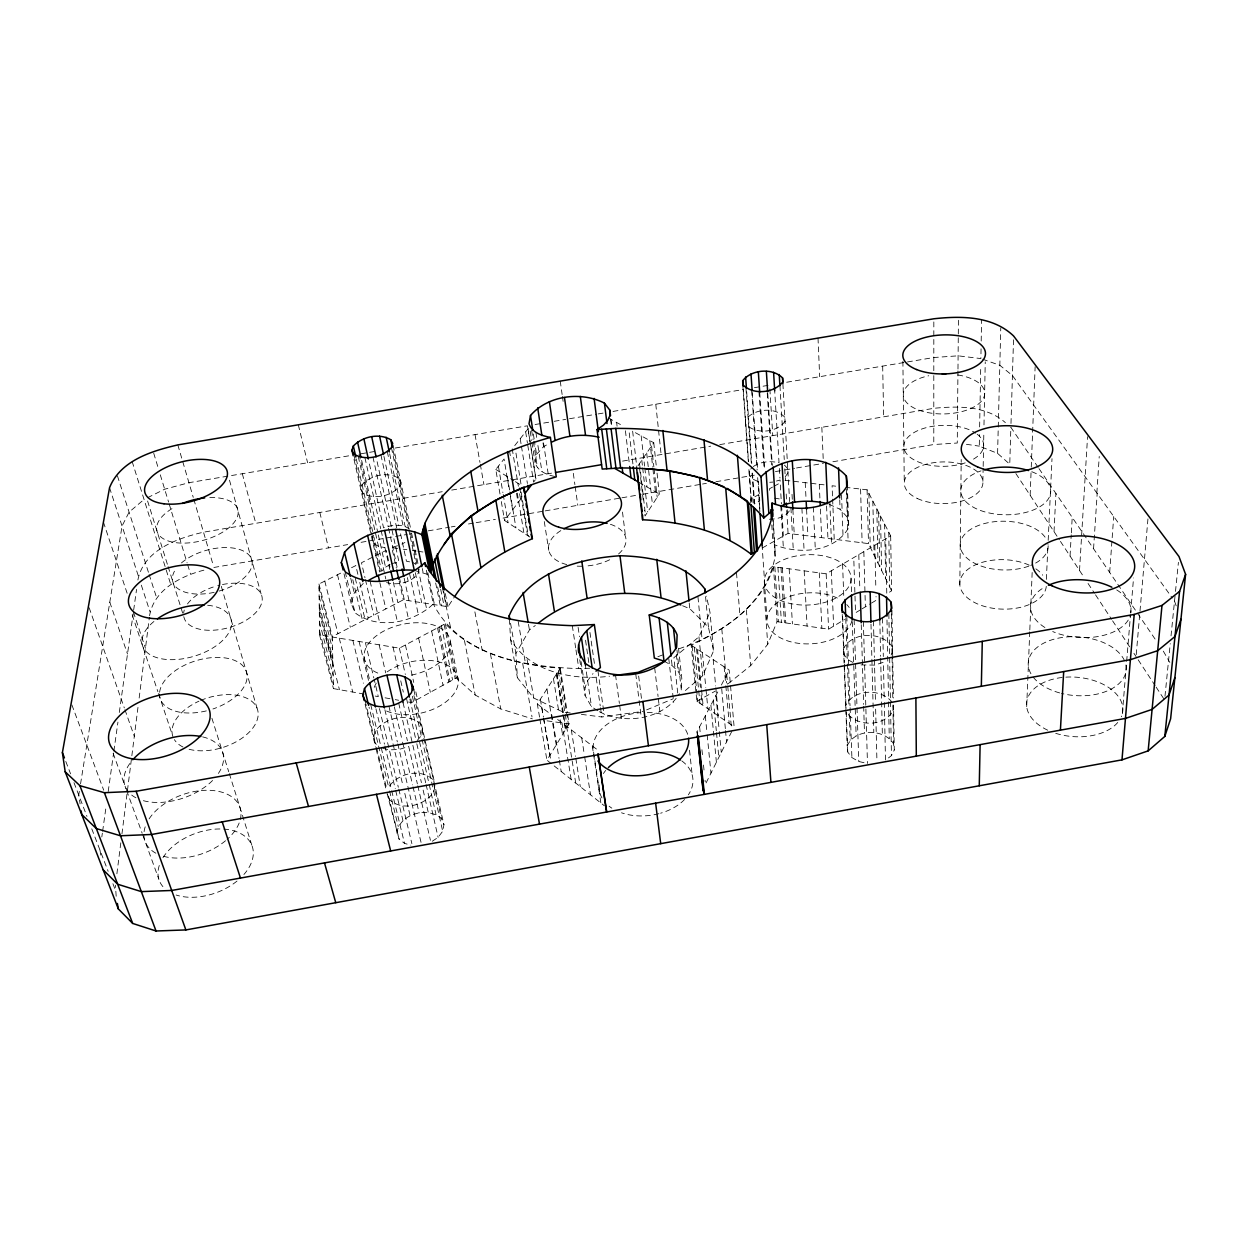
<?xml version="1.0" encoding="UTF-8"?>
<svg xmlns="http://www.w3.org/2000/svg" width="1248" height="1248" viewBox="0 0 1248 1248"><rect width="100%" height="100%" fill="white"/><g stroke="black" fill="none" stroke-linecap="round" stroke-linejoin="round"><path stroke-width="0.75" stroke-dasharray="5 3.75" d="M832.9 461.744L933.785 444.522L933.8 372.559M933.8 370.687L933.832 318.786M957.949 370.906L957.263 443.024L933.785 444.522M957.98 369.018L958.464 317.008M959.821 584.735L961.21 459.498M1038.164 467.407L1010.864 427.331L1009.757 464.225L997.589 453.367L979.29 446.144L979.493 434.632M979.633 426.956L980.741 366.148M981.053 348.832L980.881 358.582L958.105 355.82L933.816 357.521L784.961 382.528M981.193 341.032L981.583 319.582M982.878 481.276L983.128 468.296M983.174 466.44L983.845 432.635M983.986 424.913L985.249 361.842M997.589 453.367L1000.771 327.912M1010.989 423.493L1013.626 336.008M678.538 648.211L681.798 678.475L681.392 690.83L676.65 647.15M1030.162 495.316L1031.176 469.045M1031.254 467.173L1035.138 366.709M1026.683 706.633L1029.74 631.784M1029.818 629.881L1032.158 572.489M679.13 648.726C721.952 633.984 766.693 604.016 775.102 556.405L774.727 544.861C798.97 554.674 835.021 552.458 848.78 527.452L847.361 485.644M1046.354 579.384L1048.008 544.128M1048.18 540.353L1052.002 458.656M1054.03 531.648L1055.902 493.444M1070.051 556.046L1071.236 534.799M1071.346 532.865L1072.219 517.39M1079.52 570.461L1087.554 436.66M1096.852 493.022L1099.238 456.44M1093.56 548.746L1097.179 493.475M1109.675 572.395L1112.046 539.62M1112.186 537.701L1113.715 516.5M1122.342 713.7L1130.501 614.796A50.31 28.891 3.4 0 1 1052.704 631.55M1130.657 612.862L1133.543 577.964M1136.226 654.67L1148.238 515.533M1164.977 696.306L1170.25 643.609M1171.03 635.887L1175.304 593.362M1175.491 591.427L1178.408 562.349M116.173 896.236L115.44 885.206M116.891 873.803L121.212 839.608M121.945 833.882L138.185 705.713M139.152 698.038L149.339 617.651M149.573 615.732C154.034 588.838 182.598 575.156 206.684 569.478M101.821 836.94L102.352 833.18M102.617 831.293L106.049 806.816M108.202 791.56L113.615 752.996M113.88 751.062L117.936 722.124M119.293 712.483L133.13 613.922M133.645 610.147L136.562 589.399M137.888 579.977C143.692 550.118 177.232 538.184 203.502 532.194L442.244 491.696M79.342 791.341L78.749 795.054L80.106 803.884M80.543 783.916L122.054 526.032L129.09 512.132L144.05 499.434M554.674 476.455C546.749 474.833 537.716 471.182 535.111 462.79L536.531 454.381L534.518 441.418M432.323 841.23L438.11 837.346L442.697 831.262L443.945 824.647L413.447 693.592M434.788 786.786L433.805 791.684C425.022 805.818 402.137 811.465 389.392 799.625L387.13 793.712L399.079 839.108L404.524 843.398L410.779 845.114M425.693 782.777L416.333 741.64L421.2 735.665L422.604 729.206L420.155 723.481C406.879 712.343 384.524 717.818 375.008 731.468L373.386 737.911L375.648 743.73L378.44 745.789M396.817 833.134C399.188 813.852 427.97 805.958 441.496 818.766L443.945 824.647M419.141 569.119L418.033 573.612C410.888 582.863 397.519 585.64 386.615 582.566M373.511 535.267L372.216 539.682L374.01 543.613L378.456 546.343L384.914 547.591M426.317 570.242L433.321 603.954C413.338 622.97 377.972 630.256 355.072 612.815L351.172 603.408L354.245 592.972L363.277 583.44M597.854 710.736L591.505 706.742L585.109 695.557L585 687.866L587.761 680.441L593.018 673.577M728.255 683.654L750.703 665.605L767.723 644.264L777.067 621.644L773.495 566.701L826.176 573.815L890.666 535.876L867.095 489.809L848.078 487.609M691.158 645.185L729.175 670.098L734.105 726.757L696.883 701.189L691.158 645.185C725.899 628.992 761.717 605.249 773.495 566.701M685.386 690.518L702.78 675.652L713.56 650.863L709.987 612.3L706.415 596.138M677.726 692.999L673.842 657.712L698.958 636.823L709.987 612.3M731.765 731.453L705.463 784.165L705.073 780.343M888.467 757.926L891.446 755.633L894.301 749.939L893.552 705.65M697.382 735.587L696.992 731.765L718.255 691.002M721.375 685.043L729.175 670.098M864.006 762.684L858.78 761.514L851.9 757.567L847.735 752.014L847.205 745.867C854.74 728.504 883.88 728.224 893.568 743.777L894.301 749.939M891.15 654.997L892.632 652.205L891.883 646.23C881.135 631.129 852.025 631.628 843.539 648.695L844.069 654.67L848.39 660.036L854.131 663.062M845.957 708.677L845.692 705.619C853.616 688.381 882.757 688.007 892.866 703.373L893.568 743.777M570.258 712.936L562.832 711.984L533.754 698.022L517.39 677.711L515.892 653.5L529.433 629.944L535.298 625.498M551.351 763.682L546.936 760.157L569.088 723.871L567.559 714.277M539.557 717.101L537.311 703.997L560.243 668.195C518.903 664.95 474.864 654.888 445.286 623.704L399.391 648.164L319.582 634.904L318.973 584.002L342.233 572.364M657.056 473.132L659.318 494.036L645.044 515.986L644.389 510.245M364.182 694.091L333.434 688.6L332.296 636.652L403.291 599.851L447.954 606.746L454.256 597.215M599.446 711.734C624.858 725.135 663.764 719.285 679.458 693.716M769.376 519.262C777.083 519.168 786.302 517.062 790.078 509.605M638.056 465.707L653.749 442.712L634.358 432.136M785.257 476.783L787.972 472.883L787.753 468.733L784.524 465.13L785.491 480.652M757.926 481.463L752.45 478.951L749.33 475.301L749.237 471.151L752.045 467.314M529.963 537.092L504.551 520.478L522.974 496.158M528.013 428.314L535.969 478.967L533.598 482.118L527.717 444.896M499.996 494.021L495.784 469.435L504.067 459.014L509.122 489.138M514.738 445.598L528.107 428.782M536.531 454.381L543.582 446.612L548.512 443.898M390.016 564.626L385.554 567.138L381.638 571.288L373.932 537.155M777.067 621.644L828.594 629.21L844.615 619.46M860.465 609.82L855.535 612.815L853.757 557.591M862.103 608.821L869.981 604.016M871.51 603.08L876.127 600.288L876.034 596.482M890.666 535.876L891.602 590.866L886.782 593.798L885.737 538.777M753.34 466.518C760.734 461.386 770.453 460.84 779.033 462.712L774.571 388.783M762.372 547.919L788.065 533.38L868.499 543.613L891.602 590.866M401.887 544.097L404.929 542.396M408.564 702.016L411.668 702.577L456.347 677.914L475.207 695.027L500.76 708.942L532.35 718.832M772.496 487.11L769.454 488.779L769.688 492.57M774.025 486.268L780.14 482.945M696.883 701.189L715.151 691.205M351.53 567.715L355.805 565.578L358.02 574.938M372.356 557.294L361.483 562.739L364.978 577.715M375.461 555.75L386.24 550.352L389.969 567.169M147.498 497.734L164.674 489.216L188.947 482.695L351.562 455.364M646.604 709.894L672.875 698.911M657.868 656.729L664.95 654.061M776.474 481.042L780.062 479.996L781.388 503.802M391.498 563.8L398.908 561.678L376.475 458.734M392.714 547.123L398.83 545.392M451.714 490.09L553.597 472.805M622.58 461.105L710.72 446.16M719.784 444.616L933.8 408.314C957.856 405.896 986.263 405.647 1005.373 422.62M213.876 567.466L347.662 544.612M361.093 542.318L407.129 534.456M428.22 530.852L449.327 527.249M451.246 526.921L455.083 526.266M468.499 523.973L474.256 522.99M476.174 522.662L495.347 519.386M503.022 518.076L543.301 511.212M545.22 510.884L620.038 498.108M621.956 497.78L641.129 494.504M643.048 494.177L700.612 484.349M702.53 484.021L706.368 483.366M715.962 481.728L754.322 475.176M775.429 471.572L783.104 470.262M785.023 469.934L794.617 468.296M796.536 467.969L823.384 463.382M360.984 453.773L376.194 451.23M395.195 448.032L527.467 425.802L535.642 477.438M535.08 424.523L552.271 421.637M554.19 421.309L565.656 419.39M569.478 418.735L596.216 414.242M598.12 413.93L603.86 412.963M613.049 411.419L743.278 389.532M754.447 387.66L768.097 385.367M509.418 619.382L510.604 639.584C530.509 672.688 573.862 680.675 609.57 676.229M581.396 714.371L601.832 716.992L643.094 711.36M769.72 482.29L772.871 482.087M409.609 529.105C402.106 523.474 391.872 525.002 383.557 527.842L368.737 460.84M589.649 668.242L578.791 668.569C525.424 666.994 460.122 656.479 433.321 603.954M784.961 480.293L824.07 484.832M835.645 486.174L832.088 485.753L832.556 497.219M547.045 720.845L569.088 723.871M966.436 444.319L979.29 446.144M397.66 548.402L391.81 547.56L396.318 568.105M403.198 549.182L406.879 549.713M412.433 550.508L416.146 551.039M418.002 551.304L423.571 552.1M774.353 498.108L781.232 499.216M375.242 696.072L378.3 696.618L374.291 679.817M385.07 697.819L391.841 699.036M395.242 699.644L398.642 700.253M409.609 561.85L406.458 561.226L399.547 529.043M861.011 664.903L874.552 665.122L883.428 662.298L884.239 700.549M414.274 570.352L428.86 574.766M382.855 748.254L389.345 749.892L399.126 749.44L408.704 746.46L417.378 783.869M982.597 359.19L999.82 365.29L1012.44 375.539L1172.293 598.01M682.578 605.748L689.785 608.696L708.427 627.151L713.56 650.863M829.093 504.286L840.076 509.278L847.766 517.702L848.78 527.452M608.353 417.955L623.298 426.098M663.998 661.097L672.095 665.59L678.179 671.424L681.798 678.475M638.57 482.102L659.318 494.036M412.776 562.474L415.74 564.268M495.784 469.435L513.802 480.667M515.424 481.666L521.555 485.488M432.666 779.314C419.858 767.941 397.582 773.417 388.643 787.176L369.08 707.226M537.311 703.997L551.834 715.073L559.01 758.316M557.622 719.488L597.121 749.58L597.683 752.138M554.159 765.913L604.422 805.834M1039.007 468.64L1117.132 583.362M1117.771 584.298L1155.742 640.037M1163.308 651.144L1169.828 662.423M1015.872 473.554L1059.365 539.791M1060.441 541.414L1083.779 576.966M1088.053 583.456L1094.449 593.206M1095.526 594.828L1111.531 619.211M1112.592 620.833L1129.658 646.838M1133.933 653.328L1136.07 656.588M1138.176 659.802L1155.086 685.542M1156.147 687.149L1164.602 700.034M65.801 761.452L70.574 773.838M73.975 782.668L86.97 816.379M91.759 828.812L108.155 871.338M112.913 883.709L114.956 889.013M71.885 704.917L103.724 790.218M113.147 753.308L126.001 788.752M126.656 790.53L142.163 833.243M142.802 835.021L158.886 879.325M1174.524 601.115L1176.443 606.559M89.154 607.729L124.301 707.881M124.925 709.66L134.3 736.351M109.793 602.176L127.499 654.014M132.194 614.765L157.903 691.735M158.512 693.56L172.286 734.76M103.428 522.101L127.327 593.83M133.396 612.019L145.454 648.258M109.543 487.703L138.419 576.202M141.32 585.14L150.056 611.91M117.421 475.862L148.559 572.66M149.12 574.439L156.546 597.511M132.148 461.542L170.742 584.454M211.91 718.24L228.727 771.732M229.304 773.573L251.971 845.676M147.592 501.01L167.528 564.751M168.09 566.561L184.423 618.758A40.373 21.715 -15.6 0 0 229.991 627.292A40.373 21.715 -15.6 0 0 261.768 595.733A40.373 21.715 -15.6 0 0 217.76 585.64M153.722 453.227L158.106 467.626M160.29 474.817L168.589 502.055M169.151 503.896L187.106 562.879M187.684 564.736L190.507 574.018M221.286 586.31L256.979 707.944M177.824 444.912L193.253 497.359M193.799 499.2L213.33 565.609M696.992 731.765L697.726 734.292M229.492 480.199L261.113 594.017M242.299 473.725L255.793 523.318M319.535 630.77L333.341 684.388M319.582 634.904L333.434 688.6M325.712 635.918L339.44 689.676M319.316 612.908L332.951 666.167M319.426 621.769L333.138 675.215M319.129 596.326L332.576 649.241M319.223 604.952L332.764 658.055M319.27 608.915L332.857 662.095M318.973 584.002L332.296 636.652M319.02 587.824L332.374 640.552M324.792 581.084L337.958 633.719M339.253 638.165L352.732 692.047M298.303 424.819L307.601 462.743M319.8 512.46L328.489 547.888M365.071 700.674L375.648 743.73M376.568 747.458L386.646 788.455M388.471 795.912L399.079 839.108M365.118 704.278L375.679 747.209M376.132 749.065L386.209 790M370.734 704.714L380.78 745.976M381.248 747.848L391.248 788.923M391.7 790.78L404.524 843.398M337.49 574.735L350.345 627.292M352.872 640.442L363.355 683.264M389.563 790.92L398.268 826.535M343.996 573.721L351.172 603.408M364.026 656.666L369.502 679.318M375.929 708.833L384.478 744.136M384.914 745.992L395.257 788.736M395.71 790.608L402.948 820.56M359.096 641.472L368.581 680.612M379.423 708.568L398.33 787.27M398.783 789.142L411.887 843.664M345.197 571.818L355.072 612.815M384.883 709.753L403.01 785.881M404.789 793.369L410.14 815.833M352.794 579.68L362.622 620.927M350.719 578.183L354.245 592.972M365.352 642.502L373.838 677.96M355.274 578.276L365.04 619.429M359.783 582.442L368.191 618.041M388.924 706.196L397.348 741.92M397.784 743.792L421.262 843.289M365.414 579.587L373.729 615.17M394.337 706.867L402.137 740.282M402.574 742.139L412.558 784.883M412.994 786.755L419.125 812.963M379.142 644.81L385.71 672.859M398.705 703.217L407.41 740.813M417.799 785.741L430.435 840.325M370.126 581.318L379.673 622.58M403.073 702.671L421.418 782.605M423.134 790.093L428.298 812.573M406.505 698.428L415.896 739.752M426.114 784.649L438.11 837.346M379.876 582.707L385.835 608.899M393.042 647.119L398.596 671.471M400.748 680.846L403.307 692.094M399.391 648.164L405.319 674.435M410.826 698.818L411.668 702.577M356.257 458.89L372.668 531.508M409.859 698.989L428.797 782.746M429.234 784.618L436.02 814.616M354.136 455.832L380.562 572.551M354.011 459.467L379.532 571.974M361.655 460.418L377.504 531.164M378.347 534.955L385.554 567.138M388.128 580.273L397.394 621.613M433.508 783.073L441.496 818.766M359.081 454.1L370.25 503.911M412.355 696.259L421.2 735.665M422.042 739.393L442.697 831.262M358.27 456.55L385.788 578.932M393.292 582.114L397.862 602.659M364.931 457.673L380.718 528.715M381.139 530.603L389.766 569.353M405.413 644.966L413.759 682.469M415.849 691.844L417.518 699.332M413.821 689.879L434.273 781.42M372.98 457.142L388.159 526.344M388.565 528.232L397.082 567.091M399.422 577.528L408.47 618.868M399.188 581.178L403.291 599.851M404.165 578.308L409.032 600.725M380.936 454.974L396.692 527.951M407.41 577.606L408.19 581.24M418.579 637.946L430.342 692.266M409.516 573.503L418.392 614.827M383.932 456.378L398.736 525.268M535.33 475.909L535.969 478.967M415.35 572.723L421.699 602.69M389.688 453.804L405.116 526.453M387.301 451.667L403.244 526.453M413.416 574.189L414.18 577.808M393.089 445.255L410.748 529.214M417.94 563.41L411.544 532.974L410.374 537.404L416.021 564.08M431.636 630.989L443.056 685.246M418.08 568.48L426.785 609.757M393.104 450.778L409.219 527.218M410.42 532.896L417.222 565.172M391.435 447.658L408.392 527.982M408.782 529.87L409.984 535.517M422.276 568.526L423.041 572.224M427.846 572.738L434.46 604.672M438.75 627.198L449.982 681.424M437.533 627.838L448.812 682.079M435.661 583.003L440.279 605.561M444.085 624.359L455.177 678.553M441.418 625.778L452.587 679.988M440.669 589.228L444.116 606.154M450.466 641.597L458.188 679.505M445.286 623.704L456.347 677.914M437.627 586.95L441.464 605.748M445.302 593.58L447.954 606.746M443.711 591.521L446.753 606.559M442.525 587.964L450.949 629.678M464.412 640.396L475.207 695.027M474.88 611.863L482.227 650.38M490.433 653.905L500.76 708.942M475.036 434.616L479.965 462.4M480.293 464.256L483.928 484.63M510.604 639.584L517.39 677.711M510.541 623.267L515.892 653.5M522.678 663.452L532.007 716.914M501.306 501.571L504.551 520.478M527.124 659.584L533.754 698.022M518.201 621.442L525.58 664.03M498.389 466.159L502.897 492.601M503.209 494.489L508.092 522.803M539.869 718.973L546.936 760.157M528.481 624.312L529.433 629.944M541.819 707.444L543.41 716.804M543.722 718.692L550.727 759.923M540.337 699.254L543.192 716.087M543.52 717.959L549.869 755.368M507.359 476.642L509.59 489.949M509.902 491.852L515.954 527.935M510.385 496.673L512.6 509.839M509.683 451.948L510.307 455.707M516.5 493.256L518.06 502.632M559.322 760.204L561.194 771.482M546.952 688.943L556.249 744.9M521.118 492.086L528.31 536.016M519.745 487.796L527.545 535.517M512.21 448.765L518.372 486.268M519.589 493.756L520.525 499.387M517.312 493.1L523.91 533.13M561.974 722.795L571.147 779.392M553.472 678.756L558.917 712.249M560.134 719.69L562.552 734.588M515.954 453.086L521.134 484.926M99.98 850.138L101.135 857.298M558.324 671.174L567.247 726.898M566.623 726.352L575.718 783.026M520.229 438.688L521.118 444.288M521.43 446.16L527.405 483.491M556.998 673.234L565.968 728.988M556.592 673.249L562.832 711.984M556.405 674.185L562.598 712.639M562.91 714.558L565.391 729.94M571.319 729.908L575.515 756.397M575.812 758.3L580.304 786.677M560.243 668.195L567.263 712.358M559.634 669.131L568.511 724.823M525.658 431.855L527.42 443.024M533.364 434.008L534.238 439.561M531.632 430.357L533.083 439.67M533.38 441.542L537.436 467.641M530.182 431.184L531.632 440.482M531.913 442.338L535.111 462.79M544.284 521.555L548.761 550.274M535.907 432.432L536.765 438.048M537.919 445.52L541.944 471.682M581.724 737.849L584.36 754.931M584.657 756.834L590.522 794.789M543.504 442.946L548.34 474.802M543.02 442.915L543.582 446.612M581.069 661.565L585 687.866M579.743 659.771L585.109 695.557M599.539 791.606L593.564 751.842A47.986 31.34 -7.3 0 1 640.333 712.67M592.285 745.883L600.865 802.994M572.302 625.669L575.687 648.055M575.968 649.912L578.791 668.569M585.062 663.234L591.505 706.742M578.12 627.401L579.509 636.73M585.546 640.24L588.822 662.641M597.964 671.05L604.219 714.714M589.945 632.44L594.781 666.058M596.216 678.054L600.226 705.869M600.491 707.725L601.832 716.992M560.243 381.108L562.13 394.508M562.411 396.427L563.222 402.168M573.3 473.32L574.891 484.614M575.156 486.486L577.824 505.315M615.514 674.84L619.382 703.404M619.648 705.307L621.457 718.645M638.648 676.042L641.456 698.35M635.731 673.811L638.882 698.615M639.132 700.518L641.316 717.694M610.522 419L611.442 426.473M611.005 419.484L611.692 425.084M622.502 512.101L625.591 537.061M893.053 704.902L893.615 709.472C886.033 727.147 856.05 727.553 846.222 711.719L847.735 752.014M616.621 422.464L617.074 426.208M625.42 430.778L629.444 464.599M629.242 432.869L633.017 464.864M654.685 667.945L658.086 696.556M658.304 698.459L659.896 711.812M632.642 431.2L636.808 467.017M641.8 460.216L642.455 465.972M642.673 467.891L647.696 511.93M639.538 463.523L645.497 515.299M639.522 468.047L640.411 475.706M640.63 477.625L643.5 502.57M641.176 435.848L644.608 466.112M644.826 468.016L646.963 486.923M671.471 659.942L672.095 665.59M646.698 453.024L652.47 504.582M668.772 658.585L673.702 702.39M651.565 445.91L653.858 466.846M654.061 468.764L657.197 497.312M649.802 440.56L652.72 467.126M652.938 469.03L655.434 491.806M689.52 750.235L692.172 774.961M653.749 442.712L656.23 465.52M676.338 654.451L678.179 671.424M655.777 404.243L661.128 454.568M694.34 647.275L699.988 703.326M689.208 603.018L689.785 608.696M692.156 645.84L697.85 701.86M699.598 726.757L700.19 732.498M701.938 749.72L702.53 755.461M703.513 765.024L704.09 770.765M705.292 715.853L706.992 733.044M707.179 734.947L710.97 773.136M697.523 649.366L701.376 688.054M701.579 689.988L703.123 705.479M696.524 648.71L700.393 687.398M701.173 695.136L702.14 704.808M697.975 597.043L702.156 640.068M702.39 652.548L705.806 687.43M705.994 689.364L707.881 708.755M698.958 636.823L702.78 675.652M710.892 705.12L716.399 762.247M705.557 596.591L708.427 627.151M713.419 700.284L716.305 730.72M716.492 732.623L718.832 757.349M713.201 659.63L715.666 685.948M715.837 687.82L718.474 716.024M715.931 695.479L719.129 729.69M719.3 731.593L721.266 752.497M721.718 688.834L725.338 728.629M725.509 730.532L726.554 741.905M724.152 666.806L725.665 683.779M725.837 685.667L729.191 723.388M726.757 674.731L727.584 684.185M727.756 686.088L731.422 727.678M721.812 628.976L726.601 682.937M736.507 572.879L739.955 615.701M746.382 609.944L750.703 665.605M743.371 390.016L748.55 461.651M749.237 471.151L751.468 501.93M742.903 386.506L748.363 461.963M748.909 469.591L751.28 502.273M750.781 502.928L750.516 499.122L758.69 494.66L759.86 511.774M746.678 391.872L751.764 463.507M752.45 473.07L754.634 503.786L759.736 500.604L758.41 481.432M745.976 388.081L751.358 463.679M752.045 473.226L754.229 504.052M752.747 497.905L753.152 503.615M752.279 392.527L757.614 469.919M751.624 390.406L757.13 469.981M757.661 477.625L760.063 512.398M762.029 544.658L764.962 587.122M764.322 580.226L766.974 618.54M763.854 588.916L767.723 644.264M759.704 392.371L764.821 469.794M758.94 391.404L764.104 469.17M773.245 520.104L775.226 553.457M772.528 516.344L775.102 556.405M774.883 566.888L778.424 621.847M771.779 524.862L772.886 541.96M769.876 388.986L772.777 435.63M780.998 567.715L784.415 622.721M767.77 393.682L772.294 465.473M767.224 392.73L771.779 464.849M777.941 567.31L781.42 622.284M779.376 468.468L779.953 478.078M781.591 505.19L783.338 536.047M780.827 506.126L783.37 547.997M782.387 567.902L785.772 622.924M789.173 568.823L792.418 623.906M782.902 383.776L789.625 501.54M779.953 385.648L784.259 459.56M786.209 494.021L786.646 501.727M787.176 509.699L787.41 513.568M786.739 510.635L788.065 533.38M792.028 494.317L792.34 500.011M792.87 509.496L794.243 534.16M790.92 507.905L793.291 549.853M801.902 508.279L804.086 550.274M804.18 570.851L807.082 626.059M805.225 482.648L806.083 499.762M806.567 509.278L807.908 535.907M813.306 507.109L815.303 549.151M819.281 572.879L821.855 628.228M826.176 573.815L828.594 629.21M819.265 484.271L819.952 499.528M820.373 509.059L821.652 537.654M826.566 506.002L827.939 538.45M818.017 338.114L819.671 376.693M821.839 427.3L823.228 459.576M829.826 502.242L831.542 544.268M831.324 570.788L833.633 626.153M832.634 499.138L834.226 539.245M839.732 499.855L840.076 509.278M842.634 616.512L844.366 662.282M844.428 664.186L846.082 707.912M842.244 614.422L845.692 705.619M845.832 709.457L847.205 745.867M846.815 616.06L850.028 705.76M850.106 707.663L851.9 757.567M841.542 494.723L843.055 536.656M845.77 618.509L847.361 662.173M847.423 664.076L848.952 705.822M849.217 713.466L850.2 740.267M842.587 564.158L843.773 596.575M851.058 578.495A43.43 25.147 -2.9 0 1 785.803 602.347A43.43 25.147 -2.9 0 1 786.146 558.745A43.43 25.147 -2.9 0 1 851.058 578.495L851.51 592.036M852.29 621.754L856.144 735.805M846.94 493.116L847.766 517.702M846.362 489.325L848.125 541.024M854.131 619.741L855.504 661.892M855.566 663.811L856.955 705.806M857.017 707.71L858.78 761.514M860.574 489.06L862.118 542.802M863.351 621.488L867.469 763.464M861.245 624.702L863.632 704.387M863.678 706.29L864.49 733.06M858.796 554.627L859.825 588.884M863.834 551.663L865.379 606.824M868.873 493.272L870.246 547.17M870.995 624.187L873.803 732.638M867.095 489.809L868.499 543.613M872.82 500.978L874.099 555.079M873.46 620.942L874.364 657.446M874.411 659.365L875.456 701.47M875.644 709.129L876.938 761.108M879.824 620.178L880.62 656.292M880.667 658.18L882.352 734.495M876.814 508.794L878.015 563.082M874.832 545.189L875.862 588.884M880.495 515.986L881.634 570.461M882.508 618.119L883.319 656.526M884.286 702.468L885.487 760.219M878.639 512.382L879.824 566.764M882.679 366.101L883.646 416.816M886.985 619.975L887.656 654.264M887.687 656.167L888.482 697.991M888.56 701.828L889.262 738.301M884.598 524.004L885.659 578.682M891.914 610.054L893.412 698.022M891.322 613.72L892.804 699.566M888.763 532.147L889.73 587.028M888.841 613.642L889.606 655.855M889.652 657.774L890.417 699.832M890.448 701.735L891.446 755.633M902.897 361.312L904.285 483.506M200.678 700.424A44.444 25.927 -17.5 0 1 257.572 718.661A44.444 25.927 -17.5 0 1 187.964 748.94M182.988 747.006A44.444 25.927 -17.5 0 1 174.377 739.643M172.879 736.538A44.444 25.927 -17.5 0 1 198.947 701.189M159.619 692.281A45.178 25.568 -17.1 0 1 202.129 659.116A45.178 25.568 -17.1 0 1 246.823 673.109A45.178 25.568 -17.1 0 1 212.94 708.973M206.326 710.892A45.178 25.568 -17.1 0 1 159.526 694.028M1046.276 586.342A43.29 24.726 1.5 0 1 992.238 608.166A43.29 24.726 1.5 0 1 964.22 572.785A43.29 24.726 1.5 0 1 1029.662 565.36M1035.871 568.854A43.29 24.726 1.5 0 1 1042.735 575.219M1048.148 545.735A43.992 24.367 1.1 0 1 1030.708 565.406M1028.82 566.124A43.992 24.367 1.1 0 1 965.843 557.045A43.992 24.367 1.1 0 1 985.873 523.193A43.992 24.367 1.1 0 1 1045.543 537.872M851.963 620.506A42.744 25.506 -2.7 0 1 794.82 642.736A42.744 25.506 -2.7 0 1 773.776 605.592A42.744 25.506 -2.7 0 1 840.06 599.492M846.737 604.562A42.744 25.506 -2.7 0 1 849.17 607.48M223.735 829.093A49.514 31.418 -20.5 0 1 243.922 874.474M236.995 881.088A49.514 31.418 -20.5 0 1 176.093 895.003M162.911 886.626A49.514 31.418 -20.5 0 1 159.838 863.85M162.958 857.657A49.514 31.418 -20.5 0 1 219.929 828.968M387.098 671.908A43.274 26.13 -12.9 0 1 447.424 665.246A43.274 26.13 -12.9 0 1 443.945 703.357A43.274 26.13 -12.9 0 1 383.666 709.55M374.244 687.383A43.274 26.13 -12.9 0 1 376.256 683.14M610.412 524.3A39.031 21.715 -8 0 1 618.431 554.081M609.648 559.775A39.031 21.715 -8 0 1 585.624 566.062M582.192 566.218A39.031 21.715 -8 0 1 577.138 566.14M566.764 564.58A39.031 21.715 -8 0 1 560.82 530.618M681.814 760.906A47.143 31.684 -7.2 0 1 688.35 794.82M684.59 799.453A47.143 31.684 -7.2 0 1 660.629 813.197M658.897 813.68A47.143 31.684 -7.2 0 1 621.488 812.791M611.832 808.142A47.143 31.684 -7.2 0 1 609.133 806.192M601.926 797.924A47.143 31.684 -7.2 0 1 599.196 784.976M603.408 773.557A47.143 31.684 -7.2 0 1 605.686 770.468M183.659 613.08A40.373 21.715 -15.6 0 1 184.283 610.069M187.496 603.938A40.373 21.715 -15.6 0 1 214.438 586.622M1047.727 730.205A48.251 29.749 4.7 0 1 1032.002 690.924A48.251 29.749 4.7 0 1 1091.953 679.957A48.251 29.749 4.7 0 1 1121.328 716.742M1117.756 722.467A48.251 29.749 4.7 0 1 1055.73 733.325M1125.883 665.012A49.093 29.406 4.2 0 1 1061.44 693.389M1059.677 692.921A49.093 29.406 4.2 0 1 1031.846 675.262M1030.942 673.78A49.093 29.406 4.2 0 1 1063.686 637.276A49.093 29.406 4.2 0 1 1125.01 661.924M181.459 562.926A40.981 21.356 -15.3 0 1 247.603 553.691A40.981 21.356 -15.3 0 1 215.935 591.942M214.157 592.348A40.981 21.356 -15.3 0 1 174.455 571.225M977.184 434.21A39.905 20.483 -1 0 1 973.3 459.248M965.203 462.852A39.905 20.483 -1 0 1 910.666 457.688A39.905 20.483 -1 0 1 920.65 429.421A39.905 20.483 -1 0 1 975.702 433.15M647.291 712.452A47.986 31.34 -7.3 0 1 687.882 735.01M377.785 673.078A43.976 25.771 -12.6 0 1 384.181 630.864A43.976 25.771 -12.6 0 1 448.562 635.778A43.976 25.771 -12.6 0 1 409.453 675.496M149.105 818.891A50.404 31.106 -19.9 0 1 220.74 791.887A50.404 31.106 -19.9 0 1 227.074 839.405M225.545 840.731A50.404 31.106 -19.9 0 1 162.084 855.847M155.86 853.211A50.404 31.106 -19.9 0 1 145.205 826.816M957.746 374.946A40.732 19.952 -1.4 0 1 976.997 405.07A40.732 19.952 -1.4 0 1 911.945 406.864A40.732 19.952 -1.4 0 1 928.746 375.757M1031.784 471.713A44.959 23.821 0.6 0 1 1038.944 507.265A44.959 23.821 0.6 0 1 971.552 506.173A44.959 23.821 0.6 0 1 981.037 470.87M1044.919 627.526A50.31 28.891 3.4 0 1 1045.231 586.825M1116.726 589.93A50.31 28.891 3.4 0 1 1130.86 612.924M202.613 736.882A51.667 30.592 -19.1 0 1 218.041 773.963M212.581 780.484A51.667 30.592 -19.1 0 1 142.241 800.358M135.907 797.784A51.667 30.592 -19.1 0 1 129.917 793.525M128.731 792.293A51.667 30.592 -19.1 0 1 131.633 761.14M207.652 605.264A46.207 25.022 -16.5 0 1 224.281 638.773A46.207 25.022 -16.5 0 1 158.714 658.18A46.207 25.022 -16.5 0 1 154.58 620.958M209.804 497.578A41.839 20.81 -14.8 0 1 232.549 524.3A41.839 20.81 -14.8 0 1 169.432 541.351A41.839 20.81 -14.8 0 1 174.673 507.078M400.858 482.196L399.641 486.517C390.842 496.361 373.901 500.136 362.497 492.804L360.703 488.982L362.076 484.661C370.937 475.02 387.551 471.338 398.939 478.421L400.858 482.196M785.039 421.294C776.786 432.947 755.149 434.741 745.602 423.883L745.54 419.843C753.964 408.424 775.102 406.676 784.82 417.253L785.039 421.294M917.327 498.498A39.328 20.842 -0.7 0 0 982.082 486.736A39.328 20.842 -0.7 0 0 931.398 463.055A39.328 20.842 -0.7 0 0 917.327 498.498"/><path stroke-width="1.5" d="M979.259 785.788L980.117 744.635M981.334 686.306L982.285 641.347M1060.41 730.142L1063.686 671.596M1121.983 759.86L1134.214 614.437L1161.997 605.436L1179.594 591.349L1185.6 574.361L1178.986 556.53L1013.626 336.008C992.675 315.869 960.96 315.791 933.832 318.786L177.824 444.912C151.741 450.949 120.354 460.512 109.543 487.703L62.4 752.622L65.192 771.794L118.31 908.887L132.694 923.442L156.031 930.992L185.874 929.932L1121.983 759.86L1148.144 750.875L1164.805 736.429L1170.624 718.77L1185.6 574.361M1148.144 750.875L1161.997 605.436M1164.805 736.429L1179.594 591.349M610.537 415.756L609.851 410.171L604.422 403.104C581.147 391.154 547.934 395.304 530.509 415.506L529.012 423.743C531.929 432.744 542.069 435.77 550.399 437.44L556.265 476.861C507.359 490.714 454.771 514.675 433.134 563.924L430.81 572.551L422.448 531.898L424.866 523.427C447.72 474.302 501.134 451.277 550.399 437.44M429.546 571.693L421.918 534.706L422.448 531.898M412.979 686.135L411.512 692.515C401.684 706.415 378.69 712.062 365.071 700.674L362.825 694.933L364.51 688.568C374.478 675.043 396.864 669.568 410.53 680.503L413.821 689.879M343.106 570.008L341.312 562.598L344.526 552.318C362.747 531.211 396.271 523.208 421.918 534.706M351.92 450.247L353.356 446.004C362.528 436.504 379.127 432.838 390.78 439.733L392.699 443.399L391.435 447.658C382.309 457.376 365.368 461.12 353.714 453.991L351.92 450.247L353.184 455.785M1174.898 677.57L1169.017 695.058L1152.091 709.41L1125.478 718.411L171.725 890.464L141.336 891.618L117.655 884.224L103.178 869.84M1180.936 619.258L1174.992 636.48L1157.692 650.692L1130.407 659.677L151.632 834.475L120.479 835.77L96.346 828.594L81.728 814.46L81.182 810.935M659.069 617.932L663.998 661.097L654.326 658.055L649.225 614.983C660.598 617.557 672.859 623.251 677.118 634.967L676.65 647.15C659.162 677.414 612.378 683.296 585.062 663.234L578.62 652.236C576.592 640.505 585.156 630.568 594.344 624.546L600.444 667.524L595.982 671.159M841.885 604.906C850.84 587.995 879.887 587.402 891.119 602.254L891.883 608.135C883.288 625.482 853.367 626.106 842.416 610.787L841.885 604.906L842.166 612.518M509.418 619.382L509.2 615.701C527.311 572.879 577.403 558.636 619.975 555.75C650.988 556.546 684.965 562.692 704.824 588.947L705.619 592.55M754.572 508.763L757.552 550.633L751.187 554.237C720.314 530.291 680.909 521.617 642.595 519.761L642.611 515.221M455.317 595.624C472.914 567.98 503.116 551.507 532.381 538.668L524.004 487.016L497.546 499.138M443.851 544.69L451.448 533.754L471.292 515.627L495.784 499.949L504.8 551.741M525.112 493.334L531.476 484.91M782.574 377.941L782.792 381.904C774.181 393.37 752.684 395.242 742.763 384.634L742.7 380.687C751.483 369.439 772.496 367.614 782.574 377.941L782.886 383.557M609.851 410.171L610.054 415.256L607.838 420.342L603.408 425.194L597.043 429.593L602.176 469.076L620.615 467.953C671.689 467.969 729.004 476.689 763.792 517.967L772.98 510.011M763.792 517.967L760.999 476.752C782.512 455.099 825.63 452.696 846.347 476.081L847.361 485.644C832.9 510.526 796.754 512.491 772.044 503.1L772.902 516.376M594.344 624.546L572.302 625.669C518.809 623.813 452.431 615.514 424.772 562.739C404.149 581.521 368.706 588.9 345.197 571.818L341.312 562.598M538.231 623.267C576.95 591.864 635.404 584.36 680.784 604.999M368.363 580.585C381.888 572.114 398.44 568.838 414.274 570.352L405.662 529.807M551.788 442.088C566.28 434.928 583.424 433.711 599.118 437.237M780.952 506.033C795.631 500.011 812.214 500.167 827.518 503.584L825.786 462.322M664.934 661.362L638.18 672.313L613.376 675.698M649.225 614.983C699.785 598.728 761.093 572.629 772.403 514.426L772.044 503.1M65.192 771.794L79.903 785.678L104.395 792.698L136.126 791.279L1134.214 614.437M555.516 472.477L601.505 464.677M597.043 429.593L615.763 428.392C667.212 428.314 725.072 435.926 760.999 476.752M645.746 468.671L669.63 470.714L697.679 476.908M723.934 486.798L699.551 477.329L704.371 529.807M614.656 468.343L638.57 482.102M727.21 488.436L747.256 500.9L751.187 554.237M532.381 538.668L530.993 534.347M62.4 752.622L64.444 757.926M79.903 785.678L132.694 923.442M104.395 792.698L156.031 930.992M136.126 791.279L185.874 929.932M222.222 821.87L240.458 878.062M698.474 736.819L698.24 736.024L704.402 794.368L702.936 789.235L697.382 735.587M296.182 762.918L308.506 806.458M324.496 862.914L335.759 902.694M376.459 794.321L390.671 850.964M362.825 694.933L364.198 700.549M364.51 688.568L368.628 705.354M369.626 682.765L375.476 706.976M377.364 678.116L384.446 707.897M344.526 552.318L350.267 576.342M353.777 542.911L362.856 581.599M386.942 675.246L393.9 705.011M396.677 674.731L403.073 702.671M378.175 575.219L379.454 580.835M367.598 535.345L376.834 575.796M353.356 446.004L355.836 457.049M404.804 676.603L409.438 697.117M357.552 442.057L360.828 456.752M410.53 680.503L412.62 689.848M390.811 570.898L392.886 580.242M384.634 530.54L393.572 570.991M363.87 438.812L368.332 458.999M396.739 569.977L398.783 579.306M402.121 568.963L403.744 576.436M371.686 436.706L376.085 456.893M395.585 529.417L404.352 569.899M379.595 436.176L383.542 454.537M605.779 807.581L606.715 811.996L598.057 753.917M386.178 437.252L389.298 451.963M390.78 439.733L392.324 447.096M414.554 531.617L421.886 566.686M424.772 562.739L425.552 566.498M432.198 566.093L434.507 577.372M423.914 526.25L432.214 566.81M423.103 529.09L431.434 569.681M434.554 559.135L440.294 587.356M424.866 523.427L433.134 563.924M432.635 562.52L436.488 581.318M437.33 554.05L444.538 589.82M436.488 555.766L443.336 589.633M451.448 533.754L461.62 586.076M442.244 495.284L450.06 535.345M471.292 515.627L480.901 567.637M470.714 471.104L477.937 510.822M529.246 767.036L539.51 824.117M509.2 615.701L509.87 619.492M523.084 592.426L528.169 622.44M117.39 903.474L118.31 908.887M507.515 451.573L514.082 491.072M523.552 488.452L524.176 492.274M524.8 496.111L525.408 499.933M526.032 503.755L526.656 507.577M527.28 511.399L527.904 515.221M528.512 519.059L529.136 522.881M529.76 526.703L530.384 530.525M527.717 485.363L528.31 489.091M548.449 573.69L554.346 611.036M530.509 415.506L532.802 430.31M537.701 407.862L541.897 435.536M578.542 644.654L580.507 657.805M581.381 637.338L585.53 665.449M597.964 754.057L606.169 809.375M549.385 401.606L555.079 440.279M586.763 630.536L592.192 667.961M581.771 560.96L587.106 598.244M564.47 397.519L569.915 436.176M580.304 396.427L585.515 435.146M594.079 398.408L598.4 431.683M601.692 429.187L606.746 468.702M604.422 403.104L606.996 423.524M606.356 428.86L611.348 468.374M619.975 555.75L624.733 593.112M611.052 428.594L615.982 468.125M642.876 701.485L648.43 745.758M655.637 803.166L660.707 843.664M615.763 428.392L620.615 467.953M622.112 467.407L622.799 473.039M629.678 466.487L631.02 477.766M633.235 466.752L634.78 479.934M637.478 472.68L638.352 480.215M638.804 482.57L639.709 490.246M640.146 494.099L640.817 499.855M641.269 503.693L642.158 511.384M636.558 467.891L642.595 519.761M656.744 559.307L660.972 596.887M667.29 622.315L671.05 656.183M673.452 628.04L675.714 648.788M662.844 430.498L667.009 470.324M697.928 736.211L703.669 791.794M697.616 736.382L703.154 790.031M669.63 470.714L675.028 522.85M685.948 570.835L689.021 601.115M704.824 588.947L705.182 592.769M703.95 439.686L707.522 479.903M725.821 489.356L730.018 540.353M737.396 455.302L740.501 496.002M742.7 380.687L743.106 386.272M750.922 504.832L754.385 552.427M766.724 724.636L770.921 782.371M748.41 502.242L752.185 553.675M745.618 376.99L746.413 388.159M753.433 507.421L756.569 551.195M751 373.932L752.154 390.671M760.001 513.677L762.232 546.016M766.1 471.588L768.799 512.725M758.347 371.904L759.704 392.371M770.796 509.668L771.42 519.168M773.183 467.095L775.523 504.457M766.366 371.358L767.66 391.825M773.588 372.294L774.712 390.936M781.997 463.507L784.43 504.582M779.251 374.556L779.891 385.757M786.287 503.053L786.521 506.844M792.449 501.899L792.87 509.496M792.308 461.027L794.57 502.086M806.192 501.665L806.567 509.278M809.827 459.904L811.808 501.041M820.03 501.431L820.201 505.237M838.547 467.844L839.654 497.968M845.083 599.508L845.707 616.621M851.401 595.156L852.228 619.85M846.347 476.081L846.737 487.438M860.278 592.41L861.182 622.799M870.152 591.864L870.948 622.284M879.232 593.518L879.824 620.178M886.548 597.074L886.922 616.153M891.119 602.254L891.29 611.801M915.892 697.991L916.313 756.148M563.878 528.871A39.031 21.715 -8 0 1 607.074 523.364M608.369 767.567A47.143 31.684 -7.2 0 1 680.472 759.97M688.522 738.223A47.986 31.34 -7.3 0 1 653.39 773.604A47.986 31.34 -7.3 0 1 597.917 760.984M942.318 374.072A40.732 19.952 -1.4 0 1 945.797 374.01M984.329 469.856A44.959 23.821 0.6 0 1 1028.524 470.558M1048.414 585.265A50.31 28.891 3.4 0 1 1111.906 587.231M132.803 759.751A51.667 30.592 -19.1 0 1 200.866 736.507M157.373 618.868A46.207 25.022 -16.5 0 1 204.173 605.03M182.395 503.443A41.839 20.81 -14.8 0 1 204.719 497.921M558.823 527.218A39.608 21.356 -7.9 0 0 621.27 506.173A39.608 21.356 -7.9 0 0 566.42 489.481A39.608 21.356 -7.9 0 0 558.823 527.218M149.635 618.166A46.987 24.57 -16.1 0 0 219.664 583.424A46.987 24.57 -16.1 0 0 152.818 573.768A46.987 24.57 -16.1 0 0 149.635 618.166M132.023 758.768A52.65 30.155 -18.6 0 0 210.132 716.836A52.65 30.155 -18.6 0 0 135.938 703.856A52.65 30.155 -18.6 0 0 132.023 758.768M164.003 503.786A42.494 20.374 -14.5 0 0 227.432 474.412A42.494 20.374 -14.5 0 0 166.608 467.126A42.494 20.374 -14.5 0 0 164.003 503.786M977.512 466.877A45.724 23.369 0.2 0 0 1051.986 453.32A45.724 23.369 0.2 0 0 991.458 427.066A45.724 23.369 0.2 0 0 977.512 466.877M916.578 369.548A41.34 19.516 -1.6 0 0 984.61 357.505A41.34 19.516 -1.6 0 0 931.289 336.133A41.34 19.516 -1.6 0 0 916.578 369.548M1051.908 585.733A51.23 28.439 2.9 0 0 1134.182 570.211A51.23 28.439 2.9 0 0 1064.419 537.358A51.23 28.439 2.9 0 0 1051.908 585.733"/></g></svg>
